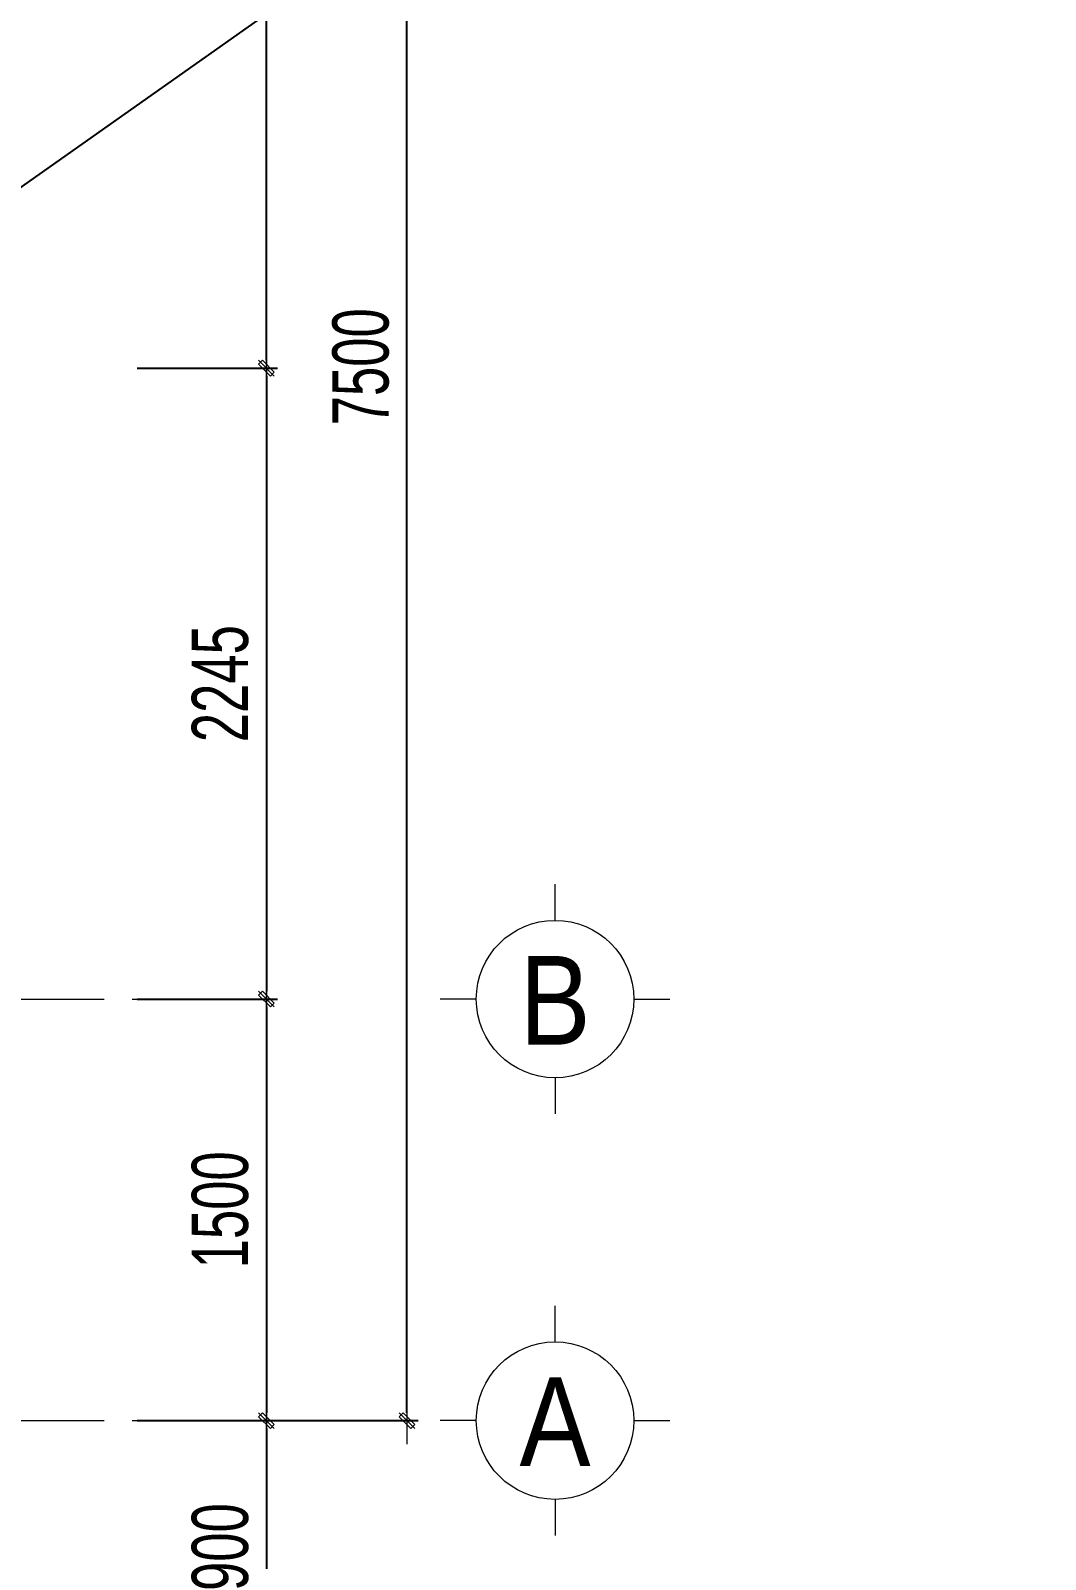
# Model space of a CAD drawing. Header units: millimetres. Extents: x -295047 to 263296, y -724756 to -308748.
# Drawn here: x 85250 to 88860, y -356616 to -351176 of the extents above; entities that cross this region are included whole.
import ezdxf
from ezdxf.enums import TextEntityAlignment as Align

# ---------------------------------------------------------------- set-up
doc = ezdxf.new("R2010")
doc.units = ezdxf.units.MM
doc.header["$MEASUREMENT"] = 0
doc.header["$PDMODE"] = 32
doc.linetypes.add('CENTERX2', pattern=[4, 2.5, -0.5, 0.5, -0.5])
doc.linetypes.add('DASHDOT', pattern=[1, 0.5, -0.25, 0, -0.25])
doc.layers.get('Defpoints').update_dxf_attribs({"color": 1})
doc.layers.add('KCS_Plotter', color=11, linetype='Continuous', plot=False)
for name, color, linetype, lineweight in [('LC Dim', 8, 'Continuous', 18), ('LC ISO', 153, 'Continuous', 13), ('LC Net manh', 219, 'Continuous', 5), ('LC Net truc', 79, 'DASHDOT', 13), ('LC Text1', 3, 'Continuous', 20)]:
    doc.layers.add(name, color=color, linetype=linetype, lineweight=lineweight)
doc.styles.add('HOATBIF', font='hoatbif.shx', dxfattribs={"width": 0.7})
doc.styles.add('LC 1', font='VHAVANB.TTF')
doc.dimstyles.new('DIM CHUAN', dxfattribs={"dimscale": 60, "dimtxt": 2.5, "dimasz": 0.35, "dimexe": 0.5, "dimexo": 0, "dimgap": 0.8, "dimtad": 1, "dimdec": 0, "dimzin": 0, "dimdsep": 46, "dimtxsty": 'HOATBIF', "dimblk1": 'DOT', "dimblk2": 'DOT', "dimsah": 1, "dimcen": -1, "dimdle": 1, "dimclrd": 256, "dimclre": 256, "dimclrt": 4, "dimadec": 3, "dimazin": 2, "dimtfac": 0.333333, "dimtdec": 0, "dimtix": 1, "dimtmove": 2, "dimatfit": 3, "dimldrblk": 'DOT', "dimfxl": 1, "dimtvp": 0.833333, "dimtolj": 1, "dimtzin": 0, "dimarcsym": 0})

# ---------------------------------------------------------------- blocks, each defined once
blk = doc.blocks.new('DOT')
at = {"layer": 'LC Dim'}
blk.add_line((-3, 0), (3, 0), dxfattribs=at)
at = {"layer": 'LC Dim', "color": 4}
blk.add_line((-1, -1), (1, 1), dxfattribs=at)
blk.add_lwpolyline([(0.5, 1), (-1, -0.5), (-0.5, -1), (1, 0.5)], close=True, dxfattribs=at)
blk = doc.blocks.new('*D969')
at = {"layer": 'Defpoints', "color": 0, "ltscale": 2, "transparency": 16777216}
for p in [(85629, -348622.4), (86588.7, -348622.4), (85629, -356122.4)]:
    blk.add_point(p, dxfattribs=at)
at = {"layer": 'LC Dim', "lineweight": -2, "ltscale": 2, "transparency": 16777216}
for p, q in [((85629, -348622.4), (86628.7, -348622.4)), ((86588.7, -356094.4), (86588.7, -348650.4)), ((85629, -356122.4), (86628.7, -356122.4))]:
    blk.add_line(p, q, dxfattribs=at)
at = {"layer": 'LC Dim', "lineweight": -2, "ltscale": 2, "transparency": 16777216, "xscale": 28, "yscale": 28, "zscale": 28}
for p, rotation in [((86588.7, -348622.4), 90), ((86588.7, -356122.4), 270)]:
    blk.add_blockref('DOT', p, dxfattribs=dict(at, rotation=rotation))
at = {"layer": 'LC Dim', "color": 4, "ltscale": 2, "transparency": 16777216, "insert": (86424.7, -352372.4), "char_height": 200, "attachment_point": 5, "rotation": 90, "style": 'HOATBIF'}
blk.add_mtext('\\A1;7500', dxfattribs=at)
blk = doc.blocks.new('_Dot')
at = {"color": 0, "linetype": 'ByBlock', "lineweight": -2}
blk.add_line((-0.5, 0), (-1, 0), dxfattribs=at)
at = {"color": 0, "linetype": 'ByBlock', "const_width": 0.5}
blk.add_lwpolyline([(-0.25, 0, 1), (0.25, 0, 1)], format="xyb", close=True, dxfattribs=at)
blk = doc.blocks.new('TTRUC')
at = {"layer": 'LC ISO'}
for p, q in [((0, 6.95), (0, 10.13)), ((-6.95, 0), (-10.13, 0)), ((6.95, 0), (10.13, 0)), ((0, -6.95), (0, -10.13))]:
    blk.add_line(p, q, dxfattribs=at)
at = {"layer": 'LC Net manh'}
blk.add_circle((0, 0), 6.95, dxfattribs=at)
blk = doc.blocks.new('*D975')
at = {"layer": 'Defpoints', "color": 0, "ltscale": 2, "transparency": 16777216}
for p in [(85629, -348622.4), (86088.7, -348622.4), (85629, -352377.4)]:
    blk.add_point(p, dxfattribs=at)
at = {"layer": 'LC Dim', "lineweight": -2, "ltscale": 2, "transparency": 16777216}
for p, q in [((85629, -348622.4), (86128.7, -348622.4)), ((86088.7, -352349.4), (86088.7, -348650.4)), ((85629, -352377.4), (86128.7, -352377.4))]:
    blk.add_line(p, q, dxfattribs=at)
at = {"layer": 'LC Dim', "lineweight": -2, "ltscale": 2, "transparency": 16777216, "xscale": 28, "yscale": 28, "zscale": 28}
for p, rotation in [((86088.7, -348622.4), 90), ((86088.7, -352377.4), 270)]:
    blk.add_blockref('DOT', p, dxfattribs=dict(at, rotation=rotation))
at = {"layer": 'LC Dim', "color": 4, "ltscale": 2, "transparency": 16777216, "insert": (85924.7, -350499.9), "char_height": 200, "attachment_point": 5, "rotation": 90, "style": 'HOATBIF'}
blk.add_mtext('\\A1;3755', dxfattribs=at)
blk = doc.blocks.new('*D976')
at = {"layer": 'Defpoints', "color": 0, "ltscale": 2, "transparency": 16777216}
for p in [(85629, -354622.4), (85629, -356122.4), (86088.7, -356122.4)]:
    blk.add_point(p, dxfattribs=at)
at = {"layer": 'LC Dim', "lineweight": -2, "ltscale": 2, "transparency": 16777216}
for p, q in [((85629, -354622.4), (86128.7, -354622.4)), ((86088.7, -354650.4), (86088.7, -356094.4)), ((85629, -356122.4), (86128.7, -356122.4))]:
    blk.add_line(p, q, dxfattribs=at)
at = {"layer": 'LC Dim', "lineweight": -2, "ltscale": 2, "transparency": 16777216, "xscale": 28, "yscale": 28, "zscale": 28}
for p, rotation in [((86088.7, -354622.4), 90), ((86088.7, -356122.4), 270)]:
    blk.add_blockref('DOT', p, dxfattribs=dict(at, rotation=rotation))
at = {"layer": 'LC Dim', "color": 4, "ltscale": 2, "transparency": 16777216, "insert": (85924.7, -355372.4), "char_height": 200, "attachment_point": 5, "rotation": 90, "style": 'HOATBIF'}
blk.add_mtext('\\A1;1500', dxfattribs=at)
blk = doc.blocks.new('*D979')
at = {"layer": 'Defpoints', "color": 0, "ltscale": 2, "transparency": 16777216}
for p in [(85629, -356122.4), (85592.8, -357022.4), (86088.7, -357022.4)]:
    blk.add_point(p, dxfattribs=at)
at = {"layer": 'LC Dim', "lineweight": -2, "ltscale": 2, "transparency": 16777216}
for p, q in [((85629, -356122.4), (86128.7, -356122.4)), ((86088.7, -356150.4), (86088.7, -356994.4)), ((85592.8, -357022.4), (86128.7, -357022.4))]:
    blk.add_line(p, q, dxfattribs=at)
at = {"layer": 'LC Dim', "lineweight": -2, "ltscale": 2, "transparency": 16777216, "xscale": 28, "yscale": 28, "zscale": 28}
for p, rotation in [((86088.7, -356122.4), 90), ((86088.7, -357022.4), 270)]:
    blk.add_blockref('DOT', p, dxfattribs=dict(at, rotation=rotation))
at = {"layer": 'LC Dim', "color": 4, "ltscale": 2, "transparency": 16777216, "insert": (85924.7, -356572.4), "char_height": 200, "attachment_point": 5, "rotation": 90, "style": 'HOATBIF'}
blk.add_mtext('\\A1;900', dxfattribs=at)
blk = doc.blocks.new('*D1126')
at = {"layer": 'Defpoints', "color": 0, "ltscale": 2, "transparency": 16777216}
for p in [(85629, -352377.4), (85629, -354622.4), (86088.7, -354622.4)]:
    blk.add_point(p, dxfattribs=at)
at = {"layer": 'LC Dim', "lineweight": -2, "ltscale": 2, "transparency": 16777216}
for p, q in [((85629, -352377.4), (86128.7, -352377.4)), ((86088.7, -352405.4), (86088.7, -354594.4)), ((85629, -354622.4), (86128.7, -354622.4))]:
    blk.add_line(p, q, dxfattribs=at)
at = {"layer": 'LC Dim', "lineweight": -2, "ltscale": 2, "transparency": 16777216, "xscale": 28, "yscale": 28, "zscale": 28}
for p, rotation in [((86088.7, -352377.4), 90), ((86088.7, -354622.4), 270)]:
    blk.add_blockref('DOT', p, dxfattribs=dict(at, rotation=rotation))
at = {"layer": 'LC Dim', "color": 4, "ltscale": 2, "transparency": 16777216, "insert": (85924.7, -353499.9), "char_height": 200, "attachment_point": 5, "rotation": 90, "style": 'HOATBIF'}
blk.add_mtext('\\A1;2245', dxfattribs=at)

msp = doc.modelspace()

# ---------------------------------------------------------------- linework, layer by layer
at = {"layer": 'KCS_Plotter', "ltscale": 2}
msp.add_line((61695.8, -368365.3), (95295.8, -344605.3), dxfattribs=at)
at = {"layer": 'LC Net truc', "linetype": 'CENTERX2', "ltscale": 200}
for p, q in [((69011.1, -354622.4), (85938.8, -354622.4)), ((69011.1, -356122.4), (85938.8, -356122.4))]:
    msp.add_line(p, q, dxfattribs=at)

# ---------------------------------------------------------------- block references
at = {"layer": 'LC ISO', "xscale": 40.31376784078886, "yscale": 40.31376784078886, "zscale": 40.31376784078886}
for p in [(87115.5, -354622.4), (87115.5, -356122.4)]:
    msp.add_blockref('TTRUC', p, dxfattribs=at)

# ---------------------------------------------------------------- texts
at = {"layer": 'LC Text1', "ltscale": 0.2, "style": 'LC 1', "width": 0.9}
for s, p in [('b', (87115.5, -354879.2)), ('a', (87115.5, -356379.2))]:
    msp.add_text(s, height=315.7, dxfattribs=at).set_placement(p, align=Align.BOTTOM_CENTER)

# ---------------------------------------------------------------- dimensions: what is measured, and where the dimension line sits
at = {"layer": 'LC Dim', "ltscale": 2}
for base, p1, p2, picture, middle in [((86588.7, -348622.4), (85629, -356122.4), (85629, -348622.4), '*D969', (86424.7, -352372.4)), ((86088.7, -348622.4), (85629, -352377.4), (85629, -348622.4), '*D975', (85924.7, -350499.9)), ((86088.7, -354622.4), (85629, -352377.4), (85629, -354622.4), '*D1126', (85924.7, -353499.9)), ((86088.7, -356122.4), (85629, -354622.4), (85629, -356122.4), '*D976', (85924.7, -355372.4)), ((86088.7, -357022.4), (85629, -356122.4), (85592.8, -357022.4), '*D979', (85924.7, -356572.4))]:
    dim = msp.add_linear_dim(base=base, p1=p1, p2=p2, angle=90, dimstyle='DIM CHUAN', override={"dimscale": 80}, dxfattribs=at)
    dim.commit()
    dim.dimension.update_dxf_attribs({"geometry": picture, "text_midpoint": middle})

doc.saveas('drawing.dxf')
